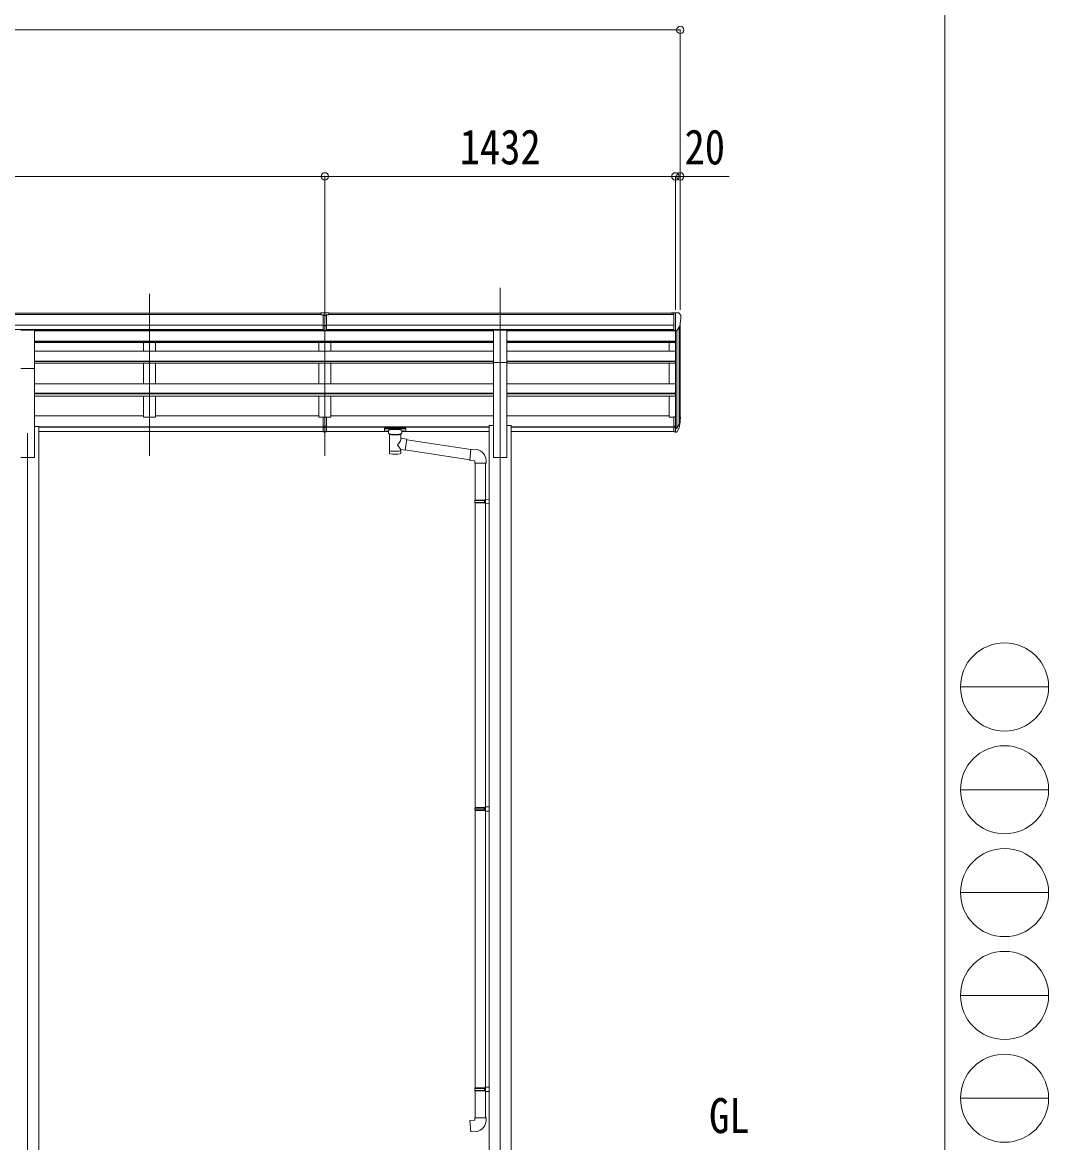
# Model space of a CAD drawing. Units: millimetres at full size, sheet at 1:30. Extents: x -8385 to 8479, y -5853 to 5787.
# Drawn here: x 4287 to 8479, y -2944 to 1632 of the extents above; entities that cross this region are included whole.
import ezdxf
from ezdxf.enums import TextEntityAlignment as Align

# ---------------------------------------------------------------- set-up
doc = ezdxf.new("R2010")
doc.units = ezdxf.units.MM
doc.header["$LTSCALE"] = 30
doc.header["$PDMODE"] = 32
doc.header["$PDSIZE"] = 30
for name, color, linetype, lineweight in [('0-0_0', 7, 'Continuous', 9), ('0-1_本体', 4, 'Continuous', 9), ('0-2_部品', 7, 'Continuous', 9), ('0-8_PARTS2', 2, 'Continuous', 9), ('0-A_寸法', 6, 'Continuous', 9), ('F-0_240', 7, 'Continuous', 9)]:
    doc.layers.add(name, color=color, linetype=linetype, lineweight=lineweight)
doc.styles.add('ＭＳ ゴシック', font='')
doc.styles.get('ＭＳ ゴシック').set_extended_font_data('MS Gothic')

msp = doc.modelspace()

# ---------------------------------------------------------------- linework, layer by layer
at = {"layer": '0-1_本体'}
for p, q in [((-199.37, 443.53), (5505.63, 443.53)), ((-199.37, 438.18), (5505.63, 438.18)), ((5538.63, 443.53), (6947.63, 443.53)), ((5538.63, 438.18), (6947.63, 438.18)), ((-199.37, 394.65), (5515.63, 394.65)), ((-199.37, 376.98), (5515.63, 376.98)), ((4335.63, 374.61), (5515.63, 374.61)), ((4335.63, 371.61), (5522.13, 371.61)), ((4781.13, 374.61), (4781.13, 371.61)), ((4831.13, 374.61), (4831.13, 371.61)), ((5497.13, 374.61), (5497.13, 371.61)), ((5522.13, 371.61), (6210.63, 371.61)), ((5522.13, 324.28), (5522.13, 371.61)), ((5528.63, 394.65), (6947.63, 394.65)), ((5528.63, 376.98), (6947.63, 376.98)), ((5528.63, 374.61), (6210.63, 374.61)), ((5547.13, 374.61), (5547.13, 371.61)), ((6265.63, 374.61), (6947.63, 374.61)), ((6265.63, 371.61), (6954.13, 371.61)), ((6954.13, 372.15), (6954.13, 21.65)), ((6960.13, 372.62), (6960.13, -22.78)), ((6969.85, 387.98), (6969.85, -4.78)), ((6974.13, 17.8), (6974.13, 406.78)), ((5522.13, 329.45), (4335.63, 329.45)), ((5522.13, 328.06), (4335.63, 328.06)), ((5522.13, 324.28), (4335.63, 324.28)), ((4781.13, 324.28), (4781.13, 288.21)), ((4831.13, 324.28), (4831.13, 288.21)), ((5497.13, 324.28), (5497.13, 288.21)), ((5522.13, 329.45), (6210.63, 329.45)), ((5522.13, 328.06), (6210.63, 328.06)), ((5522.13, 324.28), (6210.63, 324.28)), ((5547.13, 324.28), (5547.13, 288.21)), ((6265.63, 329.45), (6954.13, 329.45)), ((6265.63, 328.06), (6954.13, 328.06)), ((6265.63, 324.28), (6954.13, 324.28)), ((6929.13, 288.21), (6929.13, 324.37)), ((5522.13, 288.21), (4335.63, 288.21)), ((5522.13, 288.21), (6210.63, 288.21)), ((5522.13, 239.2), (5522.13, 288.21)), ((6265.63, 288.21), (6954.13, 288.21)), ((5522.13, 247.47), (4335.63, 247.47)), ((5522.13, 245.99), (4335.63, 245.99)), ((4335.63, -145.04), (4335.63, 243.19)), ((5522.13, 239.2), (4335.63, 239.2)), ((4781.13, 239.2), (4781.13, 155.84)), ((4831.13, 239.2), (4831.13, 155.84)), ((5497.13, 239.2), (5497.13, 155.84)), ((5522.13, 247.47), (6210.63, 247.47)), ((5522.13, 245.99), (6210.63, 245.99)), ((5522.13, 239.2), (6210.63, 239.2)), ((5547.13, 239.2), (5547.13, 155.84)), ((6210.63, -145.04), (6210.63, 243.19)), ((6265.63, 247.47), (6954.13, 247.47)), ((6265.63, 245.99), (6954.13, 245.99)), ((6265.63, -145.04), (6265.63, 243.19)), ((6265.63, 239.2), (6954.13, 239.2)), ((6929.13, 155.84), (6929.13, 239.18)), ((4335.63, 155.84), (5522.13, 155.84)), ((5522.13, 155.84), (6210.63, 155.84)), ((5522.13, 155.84), (5522.13, 105.5)), ((6265.63, 155.84), (6954.13, 155.84)), ((5522.13, 116.63), (4335.63, 116.63)), ((5522.13, 115.16), (4335.63, 115.16)), ((5522.13, 105.5), (4335.63, 105.5)), ((4781.13, 105.67), (4781.13, 19.43)), ((4831.13, 105.67), (4831.13, 19.43)), ((5497.13, 105.67), (5497.13, 19.43)), ((5522.13, 116.63), (6210.63, 116.63)), ((5522.13, 115.16), (6210.63, 115.16)), ((5522.13, 105.5), (6210.63, 105.5)), ((5547.13, 105.67), (5547.13, 19.43)), ((6265.63, 116.63), (6954.13, 116.63)), ((6265.63, 115.16), (6954.13, 115.16)), ((6265.63, 105.5), (6954.13, 105.5)), ((6929.13, 19.43), (6929.13, 105.5)), ((4335.63, 24.25), (4781.13, 24.25)), ((4831.13, 19.45), (4781.13, 19.45)), ((4831.13, 24.25), (5497.13, 24.25)), ((5547.13, 19.45), (5497.13, 19.45)), ((5547.13, 24.25), (6210.63, 24.25)), ((6265.63, 24.25), (6929.13, 24.25)), ((6929.13, 19.45), (6947.63, 19.45)), ((4335.63, -18.66), (4353.33, -18.66)), ((4353.33, -18.66), (4353.33, -3495.04)), ((4353.33, -20.06), (5515.63, -20.06)), ((4353.33, -21.44), (5515.63, -21.44)), ((4353.33, -38.62), (5515.63, -38.62)), ((5528.63, -20.06), (6192.93, -20.06)), ((5528.63, -21.44), (6192.93, -21.44)), ((5528.63, -38.62), (5782.63, -38.62)), ((5836.63, -38.62), (6192.93, -38.62)), ((6192.93, -15.04), (6210.63, -15.04)), ((6192.93, -15.04), (6192.93, -3495.04)), ((6265.63, -15.04), (6283.33, -15.04)), ((6283.33, -15.04), (6283.33, -3495.04)), ((6283.33, -20.06), (6947.63, -20.06)), ((6283.33, -21.44), (6947.63, -21.44)), ((6283.33, -38.62), (6947.63, -38.62)), ((4280.63, -145.04), (4335.63, -145.04)), ((6210.63, -145.04), (6265.63, -145.04))]:
    msp.add_line(p, q, dxfattribs=at)
at = {"layer": '0-2_部品'}
for p, q in [((5505.63, 437.1), (5505.63, 444.94)), ((5505.63, 437.1), (5515.63, 437.1)), ((5522.13, 436.28), (5515.63, 436.68)), ((5515.63, 435.1), (5528.63, 435.1)), ((5528.63, 436.62), (5522.13, 436.3)), ((5528.63, 373.47), (5528.63, 438.75)), ((6947.63, 445.13), (6937.63, 445.04)), ((6937.63, 443.53), (6937.63, 445.04)), ((6947.63, 373.15), (6947.63, 445.13)), ((6966.13, 445.13), (6947.63, 445.13)), ((6954.13, 372.15), (6954.13, 445.13)), ((6966.13, 445.13), (6968.46, 444.99)), ((6969.22, 444.56), (6973.29, 438.76)), ((6976.13, 435.76), (6976.13, 435.13)), ((4280.63, 375.26), (4335.63, 375.26)), ((4335.63, 218.31), (4335.63, 375.26)), ((5515.63, 393.58), (5522.13, 393.41)), ((5515.63, 374.53), (5522.13, 374.14)), ((5522.13, 393.41), (5528.63, 393.58)), ((5522.13, 374.14), (5528.63, 374.53)), ((6210.63, 375.26), (6265.63, 375.26)), ((6210.63, 243.19), (6210.63, 375.26)), ((6265.63, 243.19), (6265.63, 375.26)), ((6947.63, 373.15), (6954.13, 373.15)), ((6954.13, 372.15), (6959.34, 372.47)), ((6961.76, 373.96), (6971.03, 390.03)), ((6210.63, 243.19), (6265.63, 243.19)), ((4280.63, 218.31), (4335.63, 218.31)), ((5515.63, -18.06), (5515.63, 19.43)), ((5522.13, 24.23), (5522.13, 24.23)), ((5528.63, -18.06), (5528.63, 19.43)), ((6947.63, 20.25), (6947.63, -40.81)), ((6947.63, 20.25), (6954.13, 20.25)), ((6954.13, 20.25), (6954.13, -41.63)), ((5515.63, -18.06), (5528.63, -18.06)), ((5515.63, -40.3), (5515.63, -18.06)), ((5515.63, -23.46), (5528.63, -23.46)), ((5515.63, -39.24), (5522.13, -39.63)), ((5522.13, -39.63), (5528.63, -39.24)), ((5528.63, -40.3), (5528.63, -18.06)), ((5766.13, -26.52), (5766.13, -37.28)), ((5766.13, -26.71), (5766.13, -28.25)), ((5768.13, -25.86), (5851.13, -25.86)), ((5768.13, -28.03), (5851.13, -28.03)), ((5768.13, -37.94), (5782.63, -37.94)), ((5782.63, -44.75), (5782.63, -34.48)), ((5836.63, -44.75), (5836.63, -34.48)), ((5836.63, -37.94), (5851.13, -37.94)), ((5853.13, -26.52), (5853.13, -37.28)), ((6947.63, -18.06), (6954.13, -18.06)), ((6947.63, -23.46), (6954.13, -23.46)), ((6947.63, -40.81), (6954.13, -40.81)), ((6954.13, -24.46), (6959.27, -24.46)), ((6954.13, -26.46), (6958.98, -26.46)), ((6954.13, -41.63), (6958.98, -41.63)), ((6960.56, -23.71), (6970.32, -5.29)), ((6971.74, -5.79), (6961.57, -24.96)), ((6969.15, -22.64), (6961.57, -40.13)), ((5786.73, -49.25), (5786.71, -129.54)), ((5832.53, -66.82), (5832.53, -49.24)), ((5857.75, -70.73), (5832.53, -66.82)), ((5857.75, -70.73), (5850.73, -115.99)), ((6118.84, -113.3), (5857.44, -72.75)), ((5832.55, -129.54), (5832.53, -112.92)), ((5832.53, -113.17), (5850.73, -115.99)), ((6115.17, -155.23), (5851, -114.25)), ((6139.85, -113.12), (6119.02, -111.29)), ((6134.93, -168.86), (6180.93, -168.86)), ((6136.93, -168.86), (6136.93, -319.1)), ((6178.93, -168.86), (6178.93, -316.54)), ((6180.93, -168.86), (6180.93, -157.94)), ((6134.93, -321.1), (6135.93, -319.1)), ((6135.93, -319.1), (6178.93, -319.1)), ((6174.45, -321.1), (6174.02, -319.1)), ((6176.93, -316.6), (6192.93, -316.13)), ((6176.93, -318.6), (6176.93, -316.6)), ((6176.93, -318.6), (6178.93, -318.6)), ((6192.93, -316.13), (6192.93, -334.07)), ((6134.93, -321.1), (6178.93, -321.1)), ((6134.93, -321.1), (6134.93, -329.1)), ((6134.93, -329.1), (6178.93, -329.1)), ((6134.93, -329.1), (6135.93, -331.1)), ((6135.93, -331.1), (6178.93, -331.1)), ((6136.93, -331.1), (6136.93, -1575.29)), ((6176.93, -333.6), (6176.93, -331.6)), ((6176.93, -333.6), (6192.93, -334.07)), ((6178.93, -333.66), (6178.93, -1572.73)), ((6134.93, -1577.29), (6135.93, -1575.29)), ((6134.93, -1577.29), (6178.93, -1577.29)), ((6134.93, -1577.29), (6134.93, -1585.29)), ((6134.93, -1585.29), (6178.93, -1585.29)), ((6134.93, -1585.29), (6135.93, -1587.29)), ((6135.93, -1575.29), (6178.93, -1575.29)), ((6135.93, -1587.29), (6178.93, -1587.29)), ((6136.93, -1587.29), (6136.93, -2720.45)), ((6174.45, -1577.29), (6174.02, -1575.29)), ((6176.93, -1572.79), (6192.93, -1572.32)), ((6176.93, -1574.79), (6176.93, -1572.79)), ((6176.93, -1574.79), (6178.93, -1574.79)), ((6176.93, -1589.79), (6176.93, -1587.79)), ((6176.93, -1589.79), (6192.93, -1590.26)), ((6178.93, -1589.84), (6178.93, -2717.89)), ((6192.93, -1572.32), (6192.93, -1590.26)), ((6134.93, -2722.45), (6135.93, -2720.45)), ((6134.93, -2722.45), (6178.93, -2722.45)), ((6134.93, -2722.45), (6134.93, -2730.45)), ((6134.93, -2730.45), (6178.93, -2730.45)), ((6134.93, -2730.45), (6135.93, -2732.45)), ((6135.93, -2720.45), (6178.93, -2720.45)), ((6135.93, -2732.45), (6178.93, -2732.45)), ((6136.93, -2732.45), (6136.93, -2842.45)), ((6174.45, -2722.45), (6174.02, -2720.45)), ((6176.93, -2717.95), (6192.93, -2717.48)), ((6176.93, -2719.95), (6176.93, -2717.95)), ((6176.93, -2719.95), (6178.93, -2719.95)), ((6176.93, -2734.95), (6176.93, -2732.95)), ((6176.93, -2734.95), (6192.93, -2735.42)), ((6178.93, -2735), (6178.93, -2842.45)), ((6192.93, -2717.48), (6192.93, -2735.42)), ((6134.93, -2842.45), (6180.93, -2842.45)), ((6134.93, -2852.45), (6134.93, -2842.45)), ((6180.93, -2842.45), (6180.93, -2853.36))]:
    msp.add_line(p, q, dxfattribs=at)
for points in [[(5505.63, 444.94), (5523.63, 445.1), (5538.63, 444.97)], [(5528.63, 373.47), (5522.13, 373.07), (5515.63, 373.47), (5515.63, 438.81)], [(5528.63, 437.14), (5538.63, 437.23), (5538.63, 444.97)], [(5528.63, 392.48), (5525.37, 392.39), (5522.13, 392.31), (5518.89, 392.39), (5515.63, 392.48)], [(5528.63, -40.3), (5522.13, -40.7), (5515.63, -40.3)], [(5766.13, -26.52), (5766.17, -26.33), (5766.25, -26.19), (5766.35, -26.09), (5766.45, -26.03), (5766.57, -25.99), (5766.86, -25.93), (5767.36, -25.88), (5767.9, -25.86), (5768.13, -25.86)], [(5766.13, -37.28), (5766.17, -37.48), (5766.25, -37.61), (5766.35, -37.71), (5766.45, -37.77), (5766.57, -37.81), (5766.86, -37.87), (5767.36, -37.92), (5767.9, -37.94), (5768.13, -37.94)], [(5782.67, -44.7), (5782.65, -45.05), (5782.89, -46.01), (5783.41, -46.89), (5784.22, -47.73), (5785.33, -48.53), (5786.73, -49.25)], [(5832.53, -49.24), (5832.76, -49.15), (5834.12, -48.41), (5835.23, -47.56), (5835.99, -46.7), (5836.45, -45.8), (5836.62, -44.91)], [(5851.13, -25.86), (5851.48, -25.86), (5852.01, -25.89), (5852.46, -25.94), (5852.77, -26.01), (5852.94, -26.11), (5853.06, -26.25), (5853.12, -26.43), (5853.13, -26.52)], [(5851.13, -37.94), (5851.48, -37.94), (5852.01, -37.91), (5852.46, -37.86), (5852.77, -37.79), (5852.94, -37.69), (5853.06, -37.55), (5853.12, -37.37), (5853.13, -37.28)], [(6119.02, -111.29), (6115.01, -157.12), (6134.93, -158.86), (6134.93, -168.86)], [(6176.93, -331.6), (6178.93, -331.6), (6178.93, -318.6)], [(6174.45, -321.1), (6174.45, -329.1), (6174.02, -331.1)], [(6174.45, -1577.29), (6174.45, -1585.29), (6174.02, -1587.29)], [(6176.93, -1587.79), (6178.93, -1587.79), (6178.93, -1574.79)], [(6174.45, -2722.45), (6174.45, -2730.45), (6174.02, -2732.45)], [(6176.93, -2732.95), (6178.93, -2732.95), (6178.93, -2719.95)], [(6139.85, -2898.19), (6119.02, -2900.01), (6115.01, -2854.19), (6134.93, -2852.45)]]:
    msp.add_lwpolyline(points, dxfattribs=at)
for centre, radius, start, end in [((6968.4, 443.99), 1, 35, 86.5), ((6774.13, 435.13), 202, 347.09739, 0), ((6973.13, 435.76), 3, 0, 87), ((6959.16, 375.46), 3, 273.5, 330), ((6840.91, 13.44), 133.22, 344.28698, 356.72013), ((6886.18, 20.66), 88.05, 342.78929, 2.77608), ((6885.47, 16.38), 89.07, 345.58812, 5.50424), ((6958.98, -23.46), 3, 270, 330), ((6958.98, -38.63), 3, 270, 330), ((6959.27, -22.96), 1.5, 270, 330), ((6135.93, -157.94), 45, 0, 85), ((6135.93, -2853.36), 45, 275, 0)]:
    msp.add_arc(centre, radius, start, end, dxfattribs=at)
for centre, major_axis, ratio, start_param, end_param in [((5546.7, 434.79), (24.57, -1.51), 0.121868, 3.1422238, 3.1491027), ((5768.13, -28.25), (2, 0), 0.109601, 1.5707963, 3.1415927), ((5809.63, -34.48), (27, 0), 0.122176, 6.2831853, 9.424778), ((5820.63, -44.75), (16, 0), 0.361356, 6.2636979, 6.2831853), ((5851.13, -28.25), (2, 0), 0.109601, 0, 1.5707963), ((5809.64, -49.71), (-22.91, 0.42), 0.072511, 0.0008029, 1.5715993), ((5809.64, -51.33), (-22.91, 0.42), 0.072511, 0.0008029, 1.5715993), ((5809.62, -49.71), (22.92, 0.42), 0.07247, 4.71158, 6.2823764), ((5809.62, -51.33), (22.92, 0.42), 0.07247, 4.71158, 6.2823764), ((5809.63, -93.37), (-22.81, -26.62), 0.234429, 1.6855472, 3.1268519), ((5809.63, -129.54), (22.92, 0), 0.101955, 3.1415499, 6.2833984), ((5809.63, -117.1), (22.91, 0), 0.122865, 3.1415927, 6.2831853), ((5812.19, -90.72), (20.32, -22.25), 0.045535, 0.0389954, 1.3075346)]:
    msp.add_ellipse(centre, major_axis=major_axis, ratio=ratio, start_param=start_param, end_param=end_param, dxfattribs=at)
at = {"layer": '0-8_PARTS2'}
for p, q in [((4806.13, -139.27), (4806.13, 523.26)), ((5522.13, -138.84), (5522.13, 548.14)), ((6238.13, -138.84), (6238.13, 548.14)), ((4308.13, -45.47), (4308.13, -3595.47)), ((6238.13, -45.04), (6238.13, -3595.04))]:
    msp.add_line(p, q, dxfattribs=at)
at = {"layer": '0-A_寸法'}
for p, q in [((-225.87, 1600.96), (6974.13, 1600.96)), ((6974.13, 1600.96), (6974.13, 457.26)), ((-205.87, 1002.89), (5522.13, 1002.89)), ((5522.13, 1002.89), (5522.13, 457.26)), ((5522.13, 1002.89), (5522.13, 457.26)), ((5522.13, 1002.89), (6954.13, 1002.89)), ((6954.13, 1002.89), (6954.13, 457.26)), ((6954.13, 1002.89), (6974.13, 1002.89)), ((6974.13, 1002.89), (6974.13, 457.26)), ((6974.13, 1002.89), (7174.13, 1002.89))]:
    msp.add_line(p, q, dxfattribs=at)
for p in [(6974.13, 1600.96), (5522.13, 1002.89), (6954.13, 1002.89), (6974.13, 1002.89)]:
    msp.add_point(p, dxfattribs=at)
at = {"layer": 'F-0_240', "color": 5}
msp.add_line((8054.55, 5787.34), (8054.55, -5852.66), dxfattribs=at)
at = {"layer": 'F-0_240', "color": 4}
for p, q in [((8118.66, -1082.66), (8478.66, -1082.66)), ((8118.66, -1502.66), (8478.66, -1502.66)), ((8118.66, -1922.66), (8478.66, -1922.66)), ((8118.66, -2342.66), (8478.66, -2342.66)), ((8118.66, -2762.66), (8478.66, -2762.66))]:
    msp.add_line(p, q, dxfattribs=at)
for centre in [(8298.66, -1082.66), (8298.66, -1502.66), (8298.66, -1922.66), (8298.66, -2342.66), (8298.66, -2762.66)]:
    msp.add_circle(centre, 180, dxfattribs=at)

# ---------------------------------------------------------------- texts
at = {"layer": '0-0_0', "style": 'ＭＳ ゴシック', "width": 0.85}
msp.add_text('GL', height=143, dxfattribs=at).set_placement((7091.6, -2947.91), align=Align.BOTTOM_LEFT)
at = {"layer": '0-A_寸法', "color": 7, "style": 'ＭＳ ゴシック', "width": 0.85}
for s, p in [('1432', (6073.13, 1008.89)), ('20', (6991.63, 1008.89))]:
    msp.add_text(s, height=143, dxfattribs=at).set_placement(p, align=Align.BOTTOM_LEFT)

doc.saveas('drawing.dxf')
